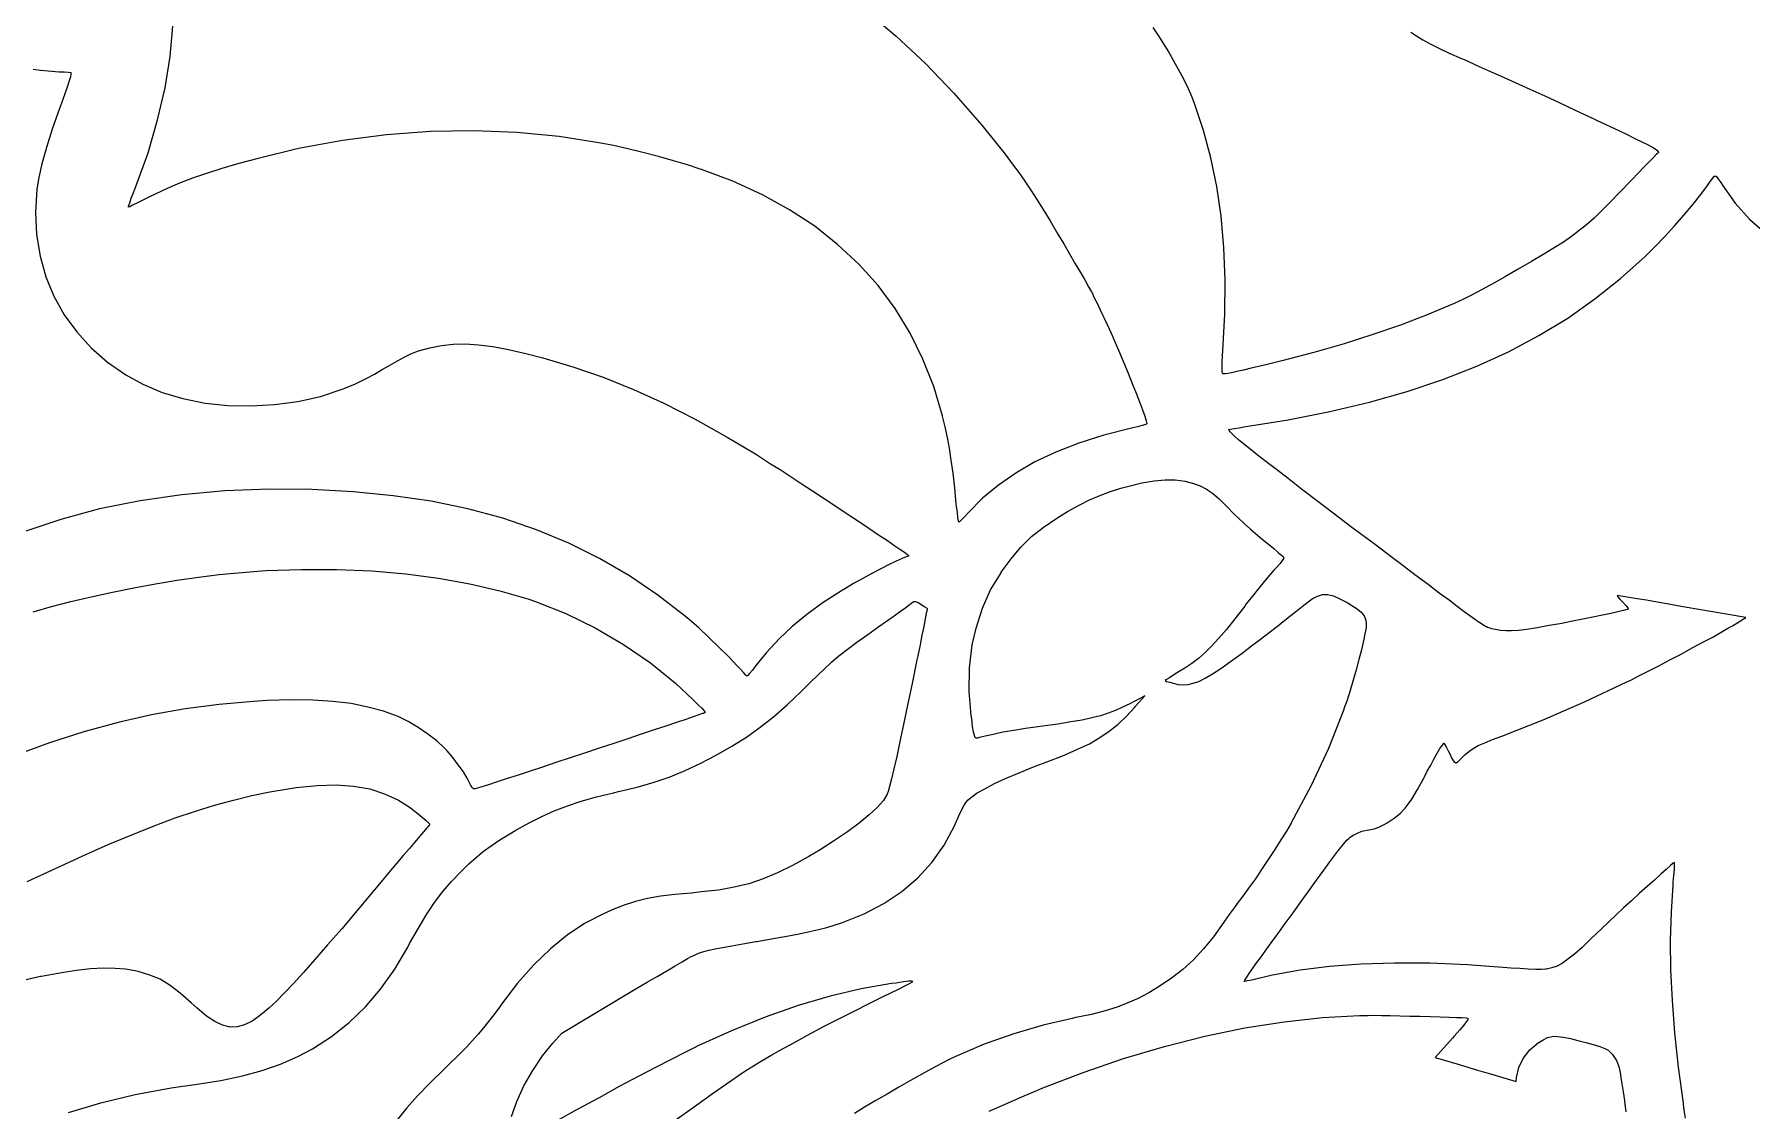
# Model space of a CAD drawing. Extents: x 9 to 342, y 7 to 196.
# Drawn here: x 314.46 to 320.92, y 177.79 to 181.83 of the extents above; entities that cross this region are included whole.
import ezdxf

# ---------------------------------------------------------------- set-up
doc = ezdxf.new("R2010")
doc.units = 0
doc.layers.add('BLACK', color=7, linetype='CONTINUOUS')

msp = doc.modelspace()

# ---------------------------------------------------------------- linework, layer by layer
at = {"layer": 'BLACK', "linetype": 'CONTINUOUS'}
for p, q in [((317.591, 181.922), (317.704, 181.827)), ((314.975, 181.75), (314.985, 181.864)), ((318.698, 181.817), (318.67, 181.859)), ((319.639, 181.842), (319.66, 181.828)), ((317.704, 181.827), (317.814, 181.724)), ((318.726, 181.771), (318.698, 181.817)), ((319.66, 181.828), (319.684, 181.813)), ((319.684, 181.813), (319.711, 181.798)), ((319.711, 181.798), (319.744, 181.781)), ((319.744, 181.781), (319.783, 181.763)), ((314.956, 181.632), (314.975, 181.75)), ((317.814, 181.724), (317.921, 181.612)), ((318.753, 181.724), (318.726, 181.771)), ((318.778, 181.679), (318.753, 181.724)), ((319.783, 181.763), (319.829, 181.742)), ((319.829, 181.742), (319.845, 181.736)), ((319.845, 181.736), (319.884, 181.718)), ((319.884, 181.718), (319.929, 181.698)), ((314.46, 181.702), (314.488, 181.699)), ((314.488, 181.699), (314.517, 181.696)), ((314.517, 181.696), (314.544, 181.694)), ((314.544, 181.694), (314.558, 181.693)), ((314.558, 181.693), (314.577, 181.692)), ((314.577, 181.692), (314.592, 181.691)), ((314.596, 181.659), (314.589, 181.638)), ((314.592, 181.691), (314.6, 181.69)), ((314.6, 181.674), (314.596, 181.659)), ((314.6, 181.69), (314.601, 181.69)), ((314.602, 181.683), (314.6, 181.674)), ((314.601, 181.69), (314.603, 181.688)), ((314.603, 181.688), (314.602, 181.683)), ((318.799, 181.637), (318.778, 181.679)), ((319.929, 181.698), (319.978, 181.676)), ((319.978, 181.676), (320.031, 181.652)), ((320.031, 181.652), (320.086, 181.627)), ((314.579, 181.61), (314.566, 181.575)), ((314.589, 181.638), (314.579, 181.61)), ((314.928, 181.512), (314.956, 181.632)), ((317.921, 181.612), (318.026, 181.492)), ((318.815, 181.6), (318.799, 181.637)), ((318.825, 181.573), (318.815, 181.6)), ((320.086, 181.627), (320.142, 181.602)), ((320.142, 181.602), (320.198, 181.576)), ((314.559, 181.555), (314.532, 181.477)), ((314.566, 181.575), (314.559, 181.555)), ((318.859, 181.472), (318.825, 181.573)), ((320.198, 181.576), (320.253, 181.55)), ((320.253, 181.55), (320.307, 181.525)), ((320.307, 181.525), (320.357, 181.501)), ((314.532, 181.477), (314.51, 181.408)), ((314.892, 181.388), (314.928, 181.512)), ((315.788, 181.456), (315.623, 181.434)), ((315.953, 181.468), (315.788, 181.456)), ((316.116, 181.471), (315.953, 181.468)), ((316.278, 181.464), (316.116, 181.471)), ((316.437, 181.449), (316.278, 181.464)), ((318.026, 181.492), (318.082, 181.422)), ((318.887, 181.369), (318.859, 181.472)), ((320.357, 181.501), (320.404, 181.479)), ((320.404, 181.479), (320.446, 181.459)), ((320.446, 181.459), (320.481, 181.442)), ((314.51, 181.408), (314.493, 181.347)), ((314.846, 181.261), (314.892, 181.388)), ((315.458, 181.404), (315.306, 181.367)), ((315.623, 181.434), (315.458, 181.404)), ((316.594, 181.424), (316.437, 181.449)), ((316.641, 181.415), (316.594, 181.424)), ((316.695, 181.403), (316.641, 181.415)), ((316.752, 181.389), (316.695, 181.403)), ((316.81, 181.374), (316.752, 181.389)), ((318.082, 181.422), (318.113, 181.383)), ((320.481, 181.442), (320.509, 181.428)), ((320.509, 181.428), (320.525, 181.421)), ((320.525, 181.421), (320.547, 181.409)), ((320.547, 181.409), (320.561, 181.4)), ((320.561, 181.4), (320.568, 181.394)), ((320.566, 181.386), (320.561, 181.382)), ((320.569, 181.389), (320.566, 181.386)), ((320.568, 181.394), (320.569, 181.389)), ((314.493, 181.347), (314.481, 181.295)), ((315.169, 181.329), (315.111, 181.311)), ((315.233, 181.348), (315.169, 181.329)), ((315.306, 181.367), (315.233, 181.348)), ((316.867, 181.358), (316.81, 181.374)), ((316.919, 181.343), (316.867, 181.358)), ((316.964, 181.328), (316.919, 181.343)), ((316.972, 181.326), (316.964, 181.328)), ((317.09, 181.281), (316.972, 181.326)), ((318.113, 181.383), (318.14, 181.347)), ((318.14, 181.347), (318.165, 181.314)), ((318.909, 181.262), (318.887, 181.369)), ((320.516, 181.336), (320.493, 181.312)), ((320.535, 181.356), (320.516, 181.336)), ((320.551, 181.371), (320.535, 181.356)), ((320.561, 181.382), (320.551, 181.371)), ((314.481, 181.295), (314.474, 181.251)), ((314.838, 181.241), (314.846, 181.261)), ((315.01, 181.274), (314.964, 181.254)), ((315.059, 181.293), (315.01, 181.274)), ((315.111, 181.311), (315.059, 181.293)), ((317.201, 181.23), (317.09, 181.281)), ((318.165, 181.314), (318.188, 181.281)), ((318.188, 181.281), (318.21, 181.248)), ((318.925, 181.15), (318.909, 181.262)), ((320.465, 181.283), (320.424, 181.24)), ((320.469, 181.287), (320.465, 181.283)), ((320.493, 181.312), (320.469, 181.287)), ((320.729, 181.232), (320.753, 181.265)), ((320.753, 181.265), (320.764, 181.28)), ((320.764, 181.28), (320.773, 181.293)), ((320.773, 181.293), (320.779, 181.3)), ((320.779, 181.3), (320.786, 181.3)), ((320.786, 181.3), (320.793, 181.292)), ((320.793, 181.292), (320.804, 181.277)), ((320.804, 181.277), (320.81, 181.266)), ((320.81, 181.266), (320.858, 181.199)), ((314.474, 181.251), (314.469, 181.165)), ((314.819, 181.188), (314.823, 181.2)), ((314.823, 181.2), (314.829, 181.218)), ((314.829, 181.218), (314.838, 181.241)), ((314.852, 181.2), (314.834, 181.191)), ((314.875, 181.211), (314.852, 181.2)), ((314.9, 181.224), (314.875, 181.211)), ((314.919, 181.233), (314.9, 181.224)), ((314.964, 181.254), (314.919, 181.233)), ((317.303, 181.174), (317.201, 181.23)), ((318.21, 181.248), (318.233, 181.213)), ((318.233, 181.213), (318.257, 181.175)), ((320.388, 181.203), (320.356, 181.171)), ((320.424, 181.24), (320.388, 181.203)), ((320.666, 181.155), (320.7, 181.195)), ((320.7, 181.195), (320.729, 181.232)), ((320.858, 181.199), (320.912, 181.139)), ((314.469, 181.165), (314.473, 181.081)), ((314.818, 181.184), (314.819, 181.188)), ((314.823, 181.185), (314.818, 181.184)), ((314.834, 181.191), (314.823, 181.185)), ((317.398, 181.112), (317.303, 181.174)), ((318.257, 181.175), (318.283, 181.132)), ((318.283, 181.132), (318.312, 181.082)), ((318.936, 181.033), (318.925, 181.15)), ((320.327, 181.143), (320.299, 181.118)), ((320.356, 181.171), (320.327, 181.143)), ((320.63, 181.114), (320.666, 181.155)), ((320.912, 181.139), (320.972, 181.086)), ((314.473, 181.081), (314.486, 181)), ((317.485, 181.043), (317.398, 181.112)), ((318.312, 181.082), (318.334, 181.046)), ((320.242, 181.074), (320.212, 181.053)), ((320.271, 181.096), (320.242, 181.074)), ((320.299, 181.118), (320.271, 181.096)), ((320.556, 181.035), (320.593, 181.074)), ((320.593, 181.074), (320.63, 181.114)), ((314.486, 181), (314.508, 180.922)), ((317.565, 180.969), (317.485, 181.043)), ((318.334, 181.046), (318.356, 181.008)), ((318.356, 181.008), (318.377, 180.971)), ((318.94, 180.911), (318.936, 181.033)), ((320.138, 181.007), (320.092, 180.98)), ((320.177, 181.031), (320.138, 181.007)), ((320.212, 181.053), (320.177, 181.031)), ((320.427, 180.916), (320.519, 180.999)), ((320.519, 180.999), (320.52, 181)), ((320.52, 181), (320.556, 181.035)), ((317.636, 180.889), (317.565, 180.969)), ((318.377, 180.971), (318.397, 180.938)), ((318.397, 180.938), (318.414, 180.908)), ((320.042, 180.951), (319.994, 180.923)), ((320.092, 180.98), (320.042, 180.951)), ((314.508, 180.922), (314.538, 180.849)), ((317.7, 180.803), (317.636, 180.889)), ((318.414, 180.908), (318.427, 180.884)), ((318.427, 180.884), (318.438, 180.866)), ((318.939, 180.782), (318.94, 180.911)), ((319.918, 180.881), (319.888, 180.864)), ((319.953, 180.9), (319.918, 180.881)), ((319.994, 180.923), (319.953, 180.9)), ((320.33, 180.839), (320.427, 180.916)), ((314.538, 180.849), (314.577, 180.779)), ((318.438, 180.866), (318.444, 180.854)), ((318.444, 180.854), (318.445, 180.852)), ((318.445, 180.852), (318.45, 180.841)), ((318.45, 180.841), (318.459, 180.823)), ((318.459, 180.823), (318.469, 180.801)), ((319.801, 180.822), (319.7, 180.78)), ((319.817, 180.829), (319.801, 180.822)), ((319.839, 180.839), (319.817, 180.829)), ((319.862, 180.851), (319.839, 180.839)), ((319.888, 180.864), (319.862, 180.851)), ((320.228, 180.767), (320.33, 180.839)), ((314.577, 180.779), (314.624, 180.715)), ((317.756, 180.711), (317.7, 180.803)), ((318.469, 180.801), (318.481, 180.777)), ((318.481, 180.777), (318.484, 180.77)), ((318.484, 180.77), (318.497, 180.743)), ((318.497, 180.743), (318.512, 180.711)), ((318.932, 180.645), (318.939, 180.782)), ((319.599, 180.741), (319.495, 180.705)), ((319.7, 180.78), (319.599, 180.741)), ((320.12, 180.702), (320.228, 180.767)), ((314.624, 180.715), (314.678, 180.655)), ((317.804, 180.613), (317.756, 180.711)), ((318.512, 180.711), (318.527, 180.676)), ((318.527, 180.676), (318.543, 180.638)), ((319.495, 180.705), (319.388, 180.671)), ((320.006, 180.641), (320.12, 180.702)), ((314.678, 180.655), (314.74, 180.602)), ((315.829, 180.606), (315.857, 180.621)), ((315.857, 180.621), (315.88, 180.633)), ((315.88, 180.633), (315.899, 180.64)), ((315.899, 180.64), (315.908, 180.644)), ((315.908, 180.644), (315.951, 180.656)), ((315.951, 180.656), (315.995, 180.664)), ((315.995, 180.664), (316.039, 180.669)), ((316.039, 180.669), (316.085, 180.67)), ((316.085, 180.67), (316.134, 180.667)), ((316.134, 180.667), (316.188, 180.66)), ((316.188, 180.66), (316.247, 180.649)), ((316.247, 180.649), (316.312, 180.634)), ((316.312, 180.634), (316.376, 180.618)), ((316.376, 180.618), (316.489, 180.584)), ((317.845, 180.51), (317.804, 180.613)), ((318.543, 180.638), (318.56, 180.599)), ((318.929, 180.602), (318.931, 180.627)), ((318.931, 180.627), (318.932, 180.645)), ((319.274, 180.638), (319.153, 180.606)), ((319.388, 180.671), (319.274, 180.638)), ((319.886, 180.586), (320.006, 180.641)), ((314.74, 180.602), (314.808, 180.554)), ((314.808, 180.554), (314.872, 180.519)), ((315.714, 180.542), (315.743, 180.557)), ((315.743, 180.557), (315.772, 180.574)), ((315.772, 180.574), (315.794, 180.586)), ((315.794, 180.586), (315.829, 180.606)), ((316.489, 180.584), (316.602, 180.545)), ((318.56, 180.599), (318.576, 180.56)), ((318.576, 180.56), (318.591, 180.521)), ((318.929, 180.581), (318.929, 180.602)), ((318.929, 180.567), (318.929, 180.581)), ((318.93, 180.56), (318.929, 180.567)), ((318.933, 180.558), (318.93, 180.56)), ((318.93, 180.56), (318.93, 180.56)), ((318.94, 180.558), (318.933, 180.558)), ((318.95, 180.559), (318.94, 180.558)), ((318.964, 180.562), (318.95, 180.559)), ((318.984, 180.566), (318.964, 180.562)), ((319.01, 180.572), (318.984, 180.566)), ((319.043, 180.58), (319.01, 180.572)), ((319.084, 180.589), (319.043, 180.58)), ((319.134, 180.602), (319.084, 180.589)), ((319.153, 180.606), (319.134, 180.602)), ((319.759, 180.536), (319.886, 180.586)), ((314.872, 180.519), (314.945, 180.488)), ((314.945, 180.488), (315.023, 180.465)), ((315.54, 180.473), (315.622, 180.5)), ((315.622, 180.5), (315.669, 180.519)), ((315.669, 180.519), (315.689, 180.529)), ((315.689, 180.529), (315.714, 180.542)), ((316.602, 180.545), (316.716, 180.499)), ((316.716, 180.499), (316.831, 180.447)), ((317.878, 180.4), (317.845, 180.51)), ((318.591, 180.521), (318.606, 180.485)), ((318.606, 180.485), (318.619, 180.452)), ((319.483, 180.451), (319.625, 180.491)), ((319.625, 180.491), (319.759, 180.536)), ((315.023, 180.465), (315.106, 180.448)), ((315.106, 180.448), (315.192, 180.439)), ((315.192, 180.439), (315.279, 180.437)), ((315.279, 180.437), (315.367, 180.442)), ((315.367, 180.442), (315.455, 180.454)), ((315.455, 180.454), (315.54, 180.473)), ((316.831, 180.447), (316.948, 180.387)), ((318.619, 180.452), (318.63, 180.423)), ((318.63, 180.423), (318.638, 180.399)), ((319.334, 180.416), (319.483, 180.451)), ((316.948, 180.387), (317.069, 180.32)), ((317.878, 180.399), (317.878, 180.4)), ((317.888, 180.359), (317.878, 180.399)), ((317.897, 180.319), (317.888, 180.359)), ((318.588, 180.353), (318.485, 180.327)), ((318.589, 180.353), (318.588, 180.353)), ((318.611, 180.359), (318.589, 180.353)), ((318.629, 180.364), (318.611, 180.359)), ((318.642, 180.367), (318.629, 180.364)), ((318.638, 180.399), (318.644, 180.381)), ((318.646, 180.37), (318.642, 180.367)), ((318.644, 180.381), (318.646, 180.371)), ((318.646, 180.371), (318.646, 180.37)), ((318.974, 180.352), (318.993, 180.355)), ((318.993, 180.355), (319.011, 180.358)), ((319.011, 180.358), (319.177, 180.385)), ((319.177, 180.385), (319.334, 180.416)), ((317.069, 180.32), (317.154, 180.27)), ((317.904, 180.278), (317.897, 180.319)), ((318.39, 180.297), (318.304, 180.264)), ((318.485, 180.327), (318.39, 180.297)), ((318.954, 180.348), (318.955, 180.349)), ((318.955, 180.345), (318.954, 180.348)), ((318.955, 180.349), (318.961, 180.35)), ((318.959, 180.34), (318.955, 180.345)), ((318.966, 180.333), (318.959, 180.34)), ((318.961, 180.35), (318.974, 180.352)), ((318.976, 180.323), (318.966, 180.333)), ((318.991, 180.31), (318.976, 180.323)), ((319.01, 180.295), (318.991, 180.31)), ((319.033, 180.276), (319.01, 180.295)), ((317.154, 180.27), (317.175, 180.257)), ((317.175, 180.257), (317.201, 180.24)), ((317.201, 180.24), (317.232, 180.22)), ((317.911, 180.234), (317.904, 180.278)), ((317.918, 180.185), (317.911, 180.234)), ((318.225, 180.227), (318.154, 180.185)), ((318.304, 180.264), (318.225, 180.227)), ((319.061, 180.254), (319.033, 180.276)), ((319.094, 180.228), (319.061, 180.254)), ((319.133, 180.198), (319.094, 180.228)), ((317.232, 180.22), (317.268, 180.198)), ((317.268, 180.198), (317.306, 180.173)), ((317.306, 180.173), (317.347, 180.146)), ((317.924, 180.13), (317.918, 180.185)), ((318.154, 180.185), (318.088, 180.14)), ((318.674, 180.156), (318.715, 180.16)), ((318.715, 180.16), (318.753, 180.159)), ((319.177, 180.164), (319.133, 180.198)), ((319.227, 180.125), (319.177, 180.164)), ((315.019, 180.103), (314.862, 180.081)), ((315.181, 180.118), (315.019, 180.103)), ((315.348, 180.124), (315.181, 180.118)), ((315.507, 180.123), (315.348, 180.124)), ((315.663, 180.115), (315.507, 180.123)), ((315.813, 180.1), (315.663, 180.115)), ((315.956, 180.079), (315.813, 180.1)), ((317.347, 180.146), (317.39, 180.118)), ((317.39, 180.118), (317.433, 180.089)), ((317.93, 180.068), (317.924, 180.13)), ((318.088, 180.14), (318.028, 180.09)), ((318.43, 180.084), (318.467, 180.1)), ((318.467, 180.1), (318.506, 180.114)), ((318.506, 180.114), (318.549, 180.128)), ((318.549, 180.128), (318.574, 180.134)), ((318.574, 180.134), (318.627, 180.148)), ((318.627, 180.148), (318.674, 180.156)), ((318.753, 180.159), (318.79, 180.154)), ((318.79, 180.154), (318.794, 180.153)), ((318.794, 180.153), (318.822, 180.146)), ((318.822, 180.146), (318.846, 180.137)), ((318.846, 180.137), (318.87, 180.124)), ((318.87, 180.124), (318.893, 180.109)), ((318.893, 180.109), (318.918, 180.088)), ((319.284, 180.082), (319.227, 180.125)), ((314.71, 180.05), (314.564, 180.011)), ((314.862, 180.081), (314.71, 180.05)), ((316.094, 180.05), (315.956, 180.079)), ((316.225, 180.015), (316.094, 180.05)), ((317.433, 180.089), (317.477, 180.06)), ((317.477, 180.06), (317.52, 180.032)), ((317.52, 180.032), (317.562, 180.004)), ((317.931, 180.061), (317.93, 180.068)), ((317.934, 180.037), (317.931, 180.061)), ((317.936, 180.018), (317.934, 180.037)), ((317.975, 180.036), (317.961, 180.021)), ((318.028, 180.09), (317.975, 180.036)), ((318.308, 180.016), (318.348, 180.04)), ((318.348, 180.04), (318.392, 180.064)), ((318.392, 180.064), (318.43, 180.084)), ((318.918, 180.088), (318.946, 180.061)), ((318.946, 180.061), (318.975, 180.031)), ((318.975, 180.031), (318.991, 180.016)), ((319.347, 180.034), (319.284, 180.082)), ((319.417, 179.981), (319.347, 180.034)), ((314.564, 180.011), (314.421, 179.963)), ((316.352, 179.972), (316.225, 180.015)), ((316.473, 179.922), (316.352, 179.972)), ((317.562, 180.004), (317.601, 179.978)), ((317.601, 179.978), (317.638, 179.953)), ((317.938, 180.006), (317.936, 180.018)), ((317.94, 180.001), (317.938, 180.006)), ((317.942, 180.002), (317.94, 180.001)), ((317.949, 180.009), (317.942, 180.002)), ((317.961, 180.021), (317.949, 180.009)), ((318.213, 179.946), (318.257, 179.981)), ((318.257, 179.981), (318.308, 180.016)), ((318.991, 180.016), (319.012, 179.996)), ((319.012, 179.996), (319.036, 179.974)), ((319.036, 179.974), (319.062, 179.952)), ((319.495, 179.923), (319.417, 179.981)), ((316.589, 179.864), (316.473, 179.922)), ((317.638, 179.953), (317.671, 179.931)), ((317.671, 179.931), (317.699, 179.912)), ((317.699, 179.912), (317.722, 179.896)), ((318.136, 179.863), (318.173, 179.907)), ((318.173, 179.907), (318.213, 179.946)), ((319.062, 179.952), (319.08, 179.937)), ((319.08, 179.937), (319.103, 179.918)), ((319.103, 179.918), (319.123, 179.901)), ((319.123, 179.901), (319.14, 179.887)), ((319.58, 179.859), (319.495, 179.923)), ((316.701, 179.799), (316.589, 179.864)), ((317.677, 179.841), (317.646, 179.825)), ((317.704, 179.854), (317.677, 179.841)), ((317.726, 179.864), (317.704, 179.854)), ((317.722, 179.896), (317.739, 179.885)), ((317.741, 179.87), (317.726, 179.864)), ((317.739, 179.885), (317.749, 179.877)), ((317.748, 179.872), (317.741, 179.87)), ((317.751, 179.875), (317.748, 179.872)), ((317.749, 179.877), (317.751, 179.875)), ((318.099, 179.813), (318.136, 179.863)), ((319.147, 179.845), (319.132, 179.829)), ((319.14, 179.887), (319.152, 179.876)), ((319.155, 179.856), (319.147, 179.845)), ((319.152, 179.876), (319.158, 179.871)), ((319.16, 179.863), (319.155, 179.856)), ((319.158, 179.871), (319.16, 179.868)), ((319.16, 179.868), (319.16, 179.863)), ((319.598, 179.845), (319.58, 179.859)), ((319.654, 179.803), (319.598, 179.845)), ((314.92, 179.769), (315.001, 179.783)), ((315.001, 179.783), (315.081, 179.794)), ((315.081, 179.794), (315.159, 179.804)), ((315.159, 179.804), (315.201, 179.808)), ((315.201, 179.808), (315.335, 179.819)), ((315.335, 179.819), (315.469, 179.823)), ((315.469, 179.823), (315.602, 179.823)), ((315.602, 179.823), (315.733, 179.817)), ((315.733, 179.817), (315.861, 179.806)), ((315.861, 179.806), (315.984, 179.79)), ((315.984, 179.79), (316.102, 179.769)), ((316.808, 179.726), (316.701, 179.799)), ((317.578, 179.789), (317.544, 179.77)), ((317.612, 179.807), (317.578, 179.789)), ((317.646, 179.825), (317.612, 179.807)), ((318.059, 179.746), (318.098, 179.81)), ((318.098, 179.81), (318.099, 179.813)), ((319.089, 179.779), (319.067, 179.752)), ((319.109, 179.803), (319.089, 179.779)), ((319.124, 179.82), (319.109, 179.803)), ((319.132, 179.829), (319.124, 179.82)), ((319.703, 179.766), (319.654, 179.803)), ((314.602, 179.702), (314.678, 179.72)), ((314.678, 179.72), (314.758, 179.738)), ((314.758, 179.738), (314.839, 179.754)), ((314.839, 179.754), (314.92, 179.769)), ((316.102, 179.769), (316.214, 179.743)), ((316.214, 179.743), (316.319, 179.712)), ((316.319, 179.712), (316.348, 179.702)), ((316.912, 179.646), (316.808, 179.726)), ((317.498, 179.743), (317.429, 179.698)), ((317.513, 179.751), (317.498, 179.743)), ((317.544, 179.77), (317.513, 179.751)), ((318.028, 179.677), (318.059, 179.746)), ((319.043, 179.723), (319.02, 179.693)), ((319.067, 179.752), (319.043, 179.723)), ((319.242, 179.693), (319.267, 179.712)), ((319.267, 179.712), (319.288, 179.723)), ((319.288, 179.723), (319.307, 179.729)), ((319.307, 179.729), (319.327, 179.729)), ((319.327, 179.729), (319.348, 179.724)), ((319.348, 179.724), (319.372, 179.713)), ((319.372, 179.713), (319.401, 179.697)), ((319.745, 179.734), (319.703, 179.766)), ((319.782, 179.707), (319.745, 179.734)), ((320.421, 179.724), (320.414, 179.725)), ((320.414, 179.725), (320.414, 179.725)), ((320.414, 179.725), (320.417, 179.72)), ((320.417, 179.72), (320.424, 179.711)), ((320.436, 179.721), (320.421, 179.724)), ((320.424, 179.711), (320.435, 179.7)), ((320.459, 179.718), (320.436, 179.721)), ((320.489, 179.713), (320.459, 179.718)), ((320.524, 179.707), (320.489, 179.713)), ((314.46, 179.664), (314.529, 179.683)), ((314.529, 179.683), (314.602, 179.702)), ((316.348, 179.702), (316.462, 179.657)), ((316.462, 179.657), (316.572, 179.603)), ((316.926, 179.635), (316.912, 179.646)), ((317.368, 179.654), (317.313, 179.609)), ((317.429, 179.698), (317.368, 179.654)), ((317.668, 179.629), (317.696, 179.649)), ((317.696, 179.649), (317.72, 179.666)), ((317.72, 179.666), (317.74, 179.68)), ((317.74, 179.68), (317.754, 179.691)), ((317.754, 179.691), (317.761, 179.696)), ((317.761, 179.696), (317.762, 179.696)), ((317.762, 179.696), (317.769, 179.702)), ((317.769, 179.702), (317.776, 179.702)), ((317.776, 179.702), (317.786, 179.698)), ((317.786, 179.698), (317.797, 179.692)), ((317.797, 179.692), (317.809, 179.684)), ((317.809, 179.684), (317.818, 179.678)), ((317.817, 179.658), (317.813, 179.637)), ((317.82, 179.671), (317.817, 179.658)), ((317.818, 179.678), (317.821, 179.676)), ((317.821, 179.676), (317.82, 179.671)), ((318.004, 179.602), (318.028, 179.677)), ((319.014, 179.685), (318.977, 179.637)), ((319.02, 179.693), (319.014, 179.685)), ((319.165, 179.632), (319.189, 179.651)), ((319.189, 179.651), (319.206, 179.665)), ((319.206, 179.665), (319.211, 179.669)), ((319.211, 179.669), (319.242, 179.693)), ((319.401, 179.697), (319.407, 179.694)), ((319.407, 179.694), (319.433, 179.677)), ((319.433, 179.677), (319.451, 179.663)), ((319.451, 179.663), (319.463, 179.648)), ((319.463, 179.648), (319.469, 179.632)), ((319.813, 179.683), (319.782, 179.707)), ((319.839, 179.664), (319.813, 179.683)), ((319.86, 179.648), (319.839, 179.664)), ((319.878, 179.636), (319.86, 179.648)), ((320.323, 179.643), (320.285, 179.636)), ((320.359, 179.651), (320.323, 179.643)), ((320.39, 179.657), (320.359, 179.651)), ((320.417, 179.663), (320.39, 179.657)), ((320.438, 179.668), (320.417, 179.663)), ((320.435, 179.7), (320.446, 179.687)), ((320.451, 179.672), (320.438, 179.668)), ((320.446, 179.687), (320.454, 179.678)), ((320.456, 179.673), (320.451, 179.672)), ((320.454, 179.678), (320.456, 179.673)), ((320.564, 179.7), (320.524, 179.707)), ((320.608, 179.692), (320.564, 179.7)), ((320.655, 179.684), (320.608, 179.692)), ((320.897, 179.642), (320.655, 179.684)), ((316.572, 179.603), (316.679, 179.541)), ((316.962, 179.603), (316.926, 179.635)), ((317, 179.567), (316.962, 179.603)), ((317.313, 179.609), (317.264, 179.562)), ((317.556, 179.549), (317.597, 179.579)), ((317.597, 179.579), (317.639, 179.608)), ((317.639, 179.608), (317.668, 179.629)), ((317.808, 179.609), (317.801, 179.576)), ((317.813, 179.637), (317.808, 179.609)), ((317.99, 179.539), (318.004, 179.602)), ((318.945, 179.597), (318.916, 179.563)), ((318.977, 179.637), (318.945, 179.597)), ((319.073, 179.561), (319.106, 179.586)), ((319.106, 179.586), (319.137, 179.61)), ((319.137, 179.61), (319.165, 179.632)), ((319.466, 179.581), (319.461, 179.554)), ((319.47, 179.603), (319.466, 179.581)), ((319.469, 179.632), (319.471, 179.616)), ((319.471, 179.616), (319.47, 179.603)), ((319.892, 179.626), (319.878, 179.636)), ((319.904, 179.618), (319.892, 179.626)), ((319.913, 179.612), (319.904, 179.618)), ((319.92, 179.608), (319.913, 179.612)), ((319.926, 179.605), (319.92, 179.608)), ((319.932, 179.603), (319.926, 179.605)), ((319.937, 179.602), (319.932, 179.603)), ((319.943, 179.6), (319.937, 179.602)), ((319.949, 179.599), (319.943, 179.6)), ((319.957, 179.597), (319.949, 179.599)), ((319.975, 179.593), (319.957, 179.597)), ((319.995, 179.592), (319.975, 179.593)), ((320.017, 179.592), (319.995, 179.592)), ((320.043, 179.594), (320.017, 179.592)), ((320.074, 179.597), (320.043, 179.594)), ((320.113, 179.603), (320.074, 179.597)), ((320.159, 179.612), (320.113, 179.603)), ((320.167, 179.613), (320.159, 179.612)), ((320.206, 179.62), (320.167, 179.613)), ((320.246, 179.628), (320.206, 179.62)), ((320.285, 179.636), (320.246, 179.628)), ((320.773, 179.569), (320.805, 179.587)), ((320.805, 179.587), (320.83, 179.602)), ((320.83, 179.602), (320.847, 179.611)), ((320.847, 179.611), (320.897, 179.642)), ((316.679, 179.541), (316.78, 179.472)), ((317.039, 179.53), (317, 179.567)), ((317.075, 179.494), (317.039, 179.53)), ((317.264, 179.562), (317.217, 179.511)), ((317.489, 179.498), (317.52, 179.522)), ((317.52, 179.522), (317.556, 179.549)), ((317.794, 179.539), (317.785, 179.498)), ((317.801, 179.576), (317.794, 179.539)), ((317.98, 179.453), (317.99, 179.539)), ((318.889, 179.534), (318.864, 179.509)), ((318.916, 179.563), (318.889, 179.534)), ((319.004, 179.508), (319.04, 179.536)), ((319.04, 179.536), (319.073, 179.561)), ((319.453, 179.521), (319.443, 179.484)), ((319.461, 179.554), (319.453, 179.521)), ((320.654, 179.505), (320.696, 179.528)), ((320.696, 179.528), (320.736, 179.549)), ((320.736, 179.549), (320.773, 179.569)), ((316.78, 179.472), (316.874, 179.395)), ((317.106, 179.461), (317.075, 179.494)), ((317.117, 179.449), (317.106, 179.461)), ((317.13, 179.435), (317.117, 179.449)), ((317.177, 179.462), (317.164, 179.445)), ((317.217, 179.511), (317.177, 179.462)), ((317.409, 179.425), (317.435, 179.45)), ((317.435, 179.45), (317.461, 179.474)), ((317.461, 179.474), (317.489, 179.498)), ((317.782, 179.483), (317.764, 179.394)), ((317.785, 179.498), (317.782, 179.483)), ((317.978, 179.364), (317.98, 179.453)), ((318.789, 179.452), (318.768, 179.439)), ((318.815, 179.469), (318.789, 179.452)), ((318.84, 179.488), (318.815, 179.469)), ((318.864, 179.509), (318.84, 179.488)), ((318.893, 179.43), (318.924, 179.451)), ((318.924, 179.451), (318.961, 179.477)), ((318.961, 179.477), (319.004, 179.508)), ((319.443, 179.484), (319.433, 179.446)), ((320.531, 179.441), (320.571, 179.461)), ((320.571, 179.461), (320.612, 179.483)), ((320.612, 179.483), (320.654, 179.505)), ((316.874, 179.395), (316.941, 179.333)), ((317.139, 179.425), (317.13, 179.435)), ((317.143, 179.422), (317.139, 179.425)), ((317.146, 179.424), (317.143, 179.422)), ((317.153, 179.432), (317.146, 179.424)), ((317.164, 179.445), (317.153, 179.432)), ((317.347, 179.364), (317.381, 179.398)), ((317.381, 179.398), (317.409, 179.425)), ((317.764, 179.394), (317.747, 179.313)), ((318.72, 179.409), (318.715, 179.405)), ((318.715, 179.405), (318.715, 179.405)), ((318.715, 179.405), (318.72, 179.402)), ((318.731, 179.416), (318.72, 179.409)), ((318.72, 179.402), (318.732, 179.399)), ((318.748, 179.427), (318.731, 179.416)), ((318.732, 179.399), (318.745, 179.395)), ((318.745, 179.395), (318.764, 179.391)), ((318.768, 179.439), (318.748, 179.427)), ((318.764, 179.391), (318.782, 179.389)), ((318.782, 179.389), (318.801, 179.39)), ((318.801, 179.39), (318.82, 179.395)), ((318.82, 179.395), (318.842, 179.402)), ((318.842, 179.402), (318.865, 179.414)), ((318.865, 179.414), (318.893, 179.43)), ((319.422, 179.407), (319.41, 179.368)), ((319.433, 179.446), (319.422, 179.407)), ((320.291, 179.325), (320.45, 179.4)), ((320.45, 179.4), (320.465, 179.407)), ((320.465, 179.407), (320.496, 179.423)), ((320.496, 179.423), (320.531, 179.441)), ((315.288, 179.327), (315.159, 179.316)), ((315.339, 179.33), (315.288, 179.327)), ((315.429, 179.333), (315.339, 179.33)), ((315.511, 179.332), (315.429, 179.333)), ((315.586, 179.327), (315.511, 179.332)), ((315.655, 179.319), (315.586, 179.327)), ((316.941, 179.333), (316.96, 179.314)), ((317.294, 179.314), (317.347, 179.364)), ((317.986, 179.274), (317.978, 179.364)), ((318.638, 179.348), (318.582, 179.318)), ((318.604, 179.309), (318.638, 179.348)), ((319.399, 179.332), (319.387, 179.299)), ((319.41, 179.368), (319.399, 179.332)), ((320.136, 179.258), (320.291, 179.325)), ((314.905, 179.276), (314.779, 179.248)), ((315.032, 179.299), (314.905, 179.276)), ((315.159, 179.316), (315.032, 179.299)), ((315.718, 179.306), (315.655, 179.319)), ((315.777, 179.29), (315.718, 179.306)), ((315.832, 179.27), (315.777, 179.29)), ((315.834, 179.269), (315.832, 179.27)), ((315.869, 179.251), (315.834, 179.269)), ((316.913, 179.259), (316.878, 179.248)), ((316.941, 179.269), (316.913, 179.259)), ((316.962, 179.276), (316.941, 179.269)), ((316.96, 179.314), (316.973, 179.301)), ((316.976, 179.281), (316.962, 179.276)), ((316.973, 179.301), (316.981, 179.293)), ((316.981, 179.282), (316.976, 179.281)), ((316.981, 179.293), (316.985, 179.288)), ((316.984, 179.284), (316.981, 179.283)), ((316.981, 179.283), (316.981, 179.282)), ((316.986, 179.285), (316.984, 179.284)), ((316.985, 179.288), (316.986, 179.285)), ((317.193, 179.23), (317.243, 179.269)), ((317.243, 179.269), (317.294, 179.314)), ((317.747, 179.313), (317.732, 179.24)), ((317.988, 179.261), (317.986, 179.274)), ((317.991, 179.233), (317.988, 179.261)), ((318.403, 179.257), (318.361, 179.25)), ((318.439, 179.265), (318.403, 179.257)), ((318.472, 179.273), (318.439, 179.265)), ((318.501, 179.283), (318.472, 179.273)), ((318.528, 179.293), (318.501, 179.283)), ((318.555, 179.305), (318.528, 179.293)), ((318.538, 179.242), (318.57, 179.271)), ((318.582, 179.318), (318.555, 179.305)), ((318.57, 179.271), (318.601, 179.306)), ((318.601, 179.306), (318.604, 179.309)), ((319.386, 179.296), (319.329, 179.15)), ((319.387, 179.299), (319.386, 179.296)), ((319.981, 179.197), (320.136, 179.258)), ((314.651, 179.213), (314.521, 179.171)), ((314.779, 179.248), (314.651, 179.213)), ((315.907, 179.229), (315.869, 179.251)), ((315.944, 179.204), (315.907, 179.229)), ((315.977, 179.179), (315.944, 179.204)), ((316.746, 179.204), (316.695, 179.187)), ((316.794, 179.22), (316.746, 179.204)), ((316.838, 179.234), (316.794, 179.22)), ((316.878, 179.248), (316.838, 179.234)), ((317.086, 179.159), (317.141, 179.193)), ((317.141, 179.193), (317.193, 179.23)), ((317.732, 179.24), (317.718, 179.176)), ((317.995, 179.213), (317.991, 179.233)), ((317.998, 179.199), (317.995, 179.213)), ((318.001, 179.192), (317.998, 179.199)), ((318.005, 179.189), (318.001, 179.192)), ((318.017, 179.191), (318.01, 179.189)), ((318.038, 179.196), (318.017, 179.191)), ((318.068, 179.203), (318.038, 179.196)), ((318.105, 179.211), (318.068, 179.203)), ((318.146, 179.218), (318.105, 179.211)), ((318.19, 179.225), (318.146, 179.218)), ((318.236, 179.232), (318.19, 179.225)), ((318.255, 179.234), (318.236, 179.232)), ((318.312, 179.242), (318.255, 179.234)), ((318.361, 179.25), (318.312, 179.242)), ((318.43, 179.168), (318.469, 179.191)), ((318.469, 179.191), (318.505, 179.215)), ((318.505, 179.215), (318.538, 179.242)), ((319.946, 179.184), (319.981, 179.197)), ((314.521, 179.171), (314.389, 179.123)), ((316.004, 179.154), (315.977, 179.179)), ((316.016, 179.141), (316.004, 179.154)), ((316.037, 179.116), (316.016, 179.141)), ((316.533, 179.133), (316.479, 179.115)), ((316.588, 179.151), (316.533, 179.133)), ((316.643, 179.169), (316.588, 179.151)), ((316.695, 179.187), (316.643, 179.169)), ((317.027, 179.125), (317.086, 179.159)), ((317.718, 179.176), (317.706, 179.12)), ((318.01, 179.189), (318.005, 179.189)), ((318.333, 179.124), (318.385, 179.147)), ((318.385, 179.147), (318.43, 179.168)), ((319.329, 179.15), (319.263, 179.008)), ((319.725, 179.11), (319.738, 179.132)), ((319.738, 179.132), (319.748, 179.15)), ((319.748, 179.15), (319.757, 179.163)), ((319.757, 179.163), (319.762, 179.17)), ((319.762, 179.17), (319.762, 179.17)), ((319.762, 179.17), (319.765, 179.166)), ((319.765, 179.166), (319.771, 179.156)), ((319.771, 179.156), (319.779, 179.141)), ((319.779, 179.141), (319.784, 179.132)), ((319.784, 179.132), (319.793, 179.112)), ((319.841, 179.126), (319.857, 179.139)), ((319.857, 179.139), (319.873, 179.15)), ((319.873, 179.15), (319.892, 179.161)), ((319.892, 179.161), (319.916, 179.172)), ((319.916, 179.172), (319.946, 179.184)), ((316.058, 179.089), (316.037, 179.116)), ((316.077, 179.063), (316.058, 179.089)), ((316.092, 179.039), (316.077, 179.063)), ((316.325, 179.064), (316.279, 179.049)), ((316.374, 179.08), (316.325, 179.064)), ((316.425, 179.097), (316.374, 179.08)), ((316.479, 179.115), (316.425, 179.097)), ((316.854, 179.044), (316.911, 179.067)), ((316.911, 179.067), (316.97, 179.095)), ((316.97, 179.095), (317.027, 179.125)), ((317.695, 179.074), (317.686, 179.036)), ((317.706, 179.12), (317.695, 179.074)), ((318.166, 179.059), (318.22, 179.081)), ((318.22, 179.081), (318.274, 179.101)), ((318.274, 179.101), (318.333, 179.124)), ((319.69, 179.044), (319.7, 179.065)), ((319.7, 179.065), (319.713, 179.088)), ((319.713, 179.088), (319.725, 179.11)), ((319.793, 179.112), (319.8, 179.101)), ((319.8, 179.101), (319.806, 179.097)), ((319.806, 179.097), (319.812, 179.098)), ((319.812, 179.098), (319.821, 179.106)), ((319.821, 179.106), (319.826, 179.111)), ((319.826, 179.111), (319.841, 179.126)), ((315.35, 178.987), (315.419, 178.998)), ((315.419, 178.998), (315.449, 179.003)), ((315.449, 179.003), (315.528, 179.011)), ((315.528, 179.011), (315.599, 179.013)), ((315.599, 179.013), (315.664, 179.009)), ((315.664, 179.009), (315.725, 178.998)), ((315.725, 178.998), (315.781, 178.98)), ((316.102, 179.019), (316.092, 179.039)), ((316.104, 179.014), (316.102, 179.019)), ((316.11, 179.003), (316.104, 179.014)), ((316.115, 178.998), (316.11, 179.003)), ((316.121, 178.998), (316.115, 178.998)), ((316.122, 178.998), (316.121, 178.998)), ((316.13, 179.001), (316.122, 178.998)), ((316.147, 179.006), (316.13, 179.001)), ((316.171, 179.014), (316.147, 179.006)), ((316.201, 179.024), (316.171, 179.014)), ((316.238, 179.036), (316.201, 179.024)), ((316.279, 179.049), (316.238, 179.036)), ((316.66, 178.988), (316.731, 179.005)), ((316.731, 179.005), (316.794, 179.023)), ((316.794, 179.023), (316.854, 179.044)), ((317.679, 179.007), (317.674, 178.988)), ((317.686, 179.036), (317.679, 179.007)), ((318.008, 178.983), (318.037, 178.999)), ((318.037, 178.999), (318.074, 179.018)), ((318.074, 179.018), (318.117, 179.038)), ((318.117, 179.038), (318.166, 179.059)), ((319.263, 179.008), (319.189, 178.871)), ((319.664, 178.996), (319.687, 179.039)), ((319.687, 179.039), (319.69, 179.044)), ((315.07, 178.915), (315.142, 178.937)), ((315.142, 178.937), (315.213, 178.956)), ((315.213, 178.956), (315.282, 178.973)), ((315.282, 178.973), (315.35, 178.987)), ((315.781, 178.98), (315.833, 178.956)), ((315.833, 178.956), (315.867, 178.935)), ((315.867, 178.935), (315.877, 178.928)), ((316.419, 178.916), (316.468, 178.935)), ((316.468, 178.935), (316.52, 178.952)), ((316.52, 178.952), (316.578, 178.968)), ((316.578, 178.968), (316.642, 178.984)), ((316.642, 178.984), (316.66, 178.988)), ((317.656, 178.955), (317.633, 178.929)), ((317.67, 178.978), (317.656, 178.955)), ((317.674, 178.988), (317.67, 178.978)), ((317.95, 178.919), (317.958, 178.935)), ((317.958, 178.935), (317.966, 178.947)), ((317.966, 178.947), (317.975, 178.957)), ((317.975, 178.957), (317.988, 178.968)), ((317.988, 178.968), (318.008, 178.983)), ((319.621, 178.931), (319.642, 178.96)), ((319.642, 178.96), (319.664, 178.996)), ((314.915, 178.86), (314.994, 178.889)), ((314.994, 178.889), (315.07, 178.915)), ((315.877, 178.928), (315.891, 178.917)), ((315.891, 178.917), (315.907, 178.904)), ((315.907, 178.904), (315.923, 178.891)), ((315.923, 178.891), (315.937, 178.879)), ((315.937, 178.879), (315.947, 178.87)), ((315.947, 178.87), (315.951, 178.866)), ((316.274, 178.843), (316.324, 178.871)), ((316.324, 178.871), (316.372, 178.895)), ((316.372, 178.895), (316.419, 178.916)), ((317.565, 178.87), (317.521, 178.837)), ((317.602, 178.901), (317.565, 178.87)), ((317.633, 178.929), (317.602, 178.901)), ((317.923, 178.859), (317.94, 178.897)), ((317.94, 178.897), (317.95, 178.919)), ((319.188, 178.869), (319.171, 178.84)), ((319.189, 178.871), (319.188, 178.869)), ((319.538, 178.864), (319.55, 178.871)), ((319.55, 178.871), (319.576, 178.888)), ((319.576, 178.888), (319.599, 178.907)), ((319.599, 178.907), (319.621, 178.931)), ((314.742, 178.789), (314.831, 178.826)), ((314.831, 178.826), (314.915, 178.86)), ((315.907, 178.813), (315.893, 178.797)), ((315.912, 178.82), (315.907, 178.813)), ((315.928, 178.838), (315.912, 178.82)), ((315.94, 178.852), (315.928, 178.838)), ((315.948, 178.862), (315.94, 178.852)), ((315.951, 178.866), (315.948, 178.862)), ((316.182, 178.785), (316.214, 178.807)), ((316.214, 178.807), (316.252, 178.83)), ((316.252, 178.83), (316.274, 178.843)), ((317.472, 178.804), (317.418, 178.769)), ((317.521, 178.837), (317.472, 178.804)), ((317.884, 178.787), (317.923, 178.859)), ((319.15, 178.807), (319.127, 178.77)), ((319.171, 178.84), (319.15, 178.807)), ((319.39, 178.797), (319.398, 178.806)), ((319.398, 178.806), (319.405, 178.812)), ((319.405, 178.812), (319.411, 178.817)), ((319.411, 178.817), (319.417, 178.821)), ((319.417, 178.821), (319.422, 178.824)), ((319.422, 178.824), (319.454, 178.839)), ((319.454, 178.839), (319.481, 178.844)), ((319.481, 178.844), (319.5, 178.848)), ((319.5, 178.848), (319.518, 178.854)), ((319.518, 178.854), (319.538, 178.864)), ((314.546, 178.701), (314.647, 178.747)), ((314.647, 178.747), (314.742, 178.789)), ((315.851, 178.748), (315.825, 178.717)), ((315.874, 178.775), (315.851, 178.748)), ((315.893, 178.797), (315.874, 178.775)), ((316.098, 178.717), (316.126, 178.742)), ((316.126, 178.742), (316.153, 178.764)), ((316.153, 178.764), (316.182, 178.785)), ((317.376, 178.744), (317.314, 178.71)), ((317.418, 178.769), (317.376, 178.744)), ((317.838, 178.722), (317.884, 178.787)), ((319.127, 178.77), (319.102, 178.733)), ((319.334, 178.724), (319.353, 178.749)), ((319.353, 178.749), (319.368, 178.769)), ((319.368, 178.769), (319.38, 178.785)), ((319.38, 178.785), (319.39, 178.797)), ((314.437, 178.65), (314.546, 178.701)), ((315.797, 178.684), (315.768, 178.649)), ((315.825, 178.717), (315.797, 178.684)), ((316.033, 178.651), (316.068, 178.687)), ((316.068, 178.687), (316.098, 178.717)), ((317.258, 178.683), (317.204, 178.66)), ((317.314, 178.71), (317.258, 178.683)), ((317.785, 178.664), (317.838, 178.722)), ((319.077, 178.696), (319.054, 178.661)), ((319.102, 178.733), (319.077, 178.696)), ((319.284, 178.656), (319.312, 178.693)), ((319.312, 178.693), (319.334, 178.724)), ((320.578, 178.678), (320.554, 178.656)), ((320.598, 178.696), (320.578, 178.678)), ((320.614, 178.71), (320.598, 178.696)), ((320.625, 178.719), (320.614, 178.71)), ((320.629, 178.722), (320.625, 178.719)), ((320.627, 178.673), (320.629, 178.695)), ((320.63, 178.72), (320.629, 178.722)), ((320.629, 178.695), (320.63, 178.711)), ((320.63, 178.711), (320.63, 178.72)), ((315.742, 178.618), (315.678, 178.542)), ((315.768, 178.649), (315.742, 178.618)), ((315.969, 178.572), (316, 178.613)), ((316, 178.613), (316.033, 178.651)), ((316.971, 178.611), (316.934, 178.607)), ((317.036, 178.618), (316.971, 178.611)), ((317.095, 178.629), (317.036, 178.618)), ((317.15, 178.642), (317.095, 178.629)), ((317.204, 178.66), (317.15, 178.642)), ((317.658, 178.568), (317.725, 178.613)), ((317.725, 178.613), (317.785, 178.664)), ((319.032, 178.63), (319.013, 178.604)), ((319.054, 178.661), (319.032, 178.63)), ((319.226, 178.575), (319.252, 178.611)), ((319.252, 178.611), (319.284, 178.656)), ((320.527, 178.632), (320.498, 178.606)), ((320.554, 178.656), (320.527, 178.632)), ((320.618, 178.535), (320.624, 178.638)), ((320.624, 178.638), (320.625, 178.648)), ((320.625, 178.648), (320.627, 178.673)), ((315.938, 178.527), (315.969, 178.572)), ((316.681, 178.561), (316.636, 178.544)), ((316.724, 178.575), (316.681, 178.561)), ((316.769, 178.586), (316.724, 178.575)), ((316.818, 178.595), (316.769, 178.586)), ((316.872, 178.602), (316.818, 178.595)), ((316.934, 178.607), (316.872, 178.602)), ((317.584, 178.529), (317.658, 178.568)), ((318.974, 178.551), (318.956, 178.526)), ((318.99, 178.573), (318.974, 178.551)), ((319.003, 178.59), (318.99, 178.573)), ((319.013, 178.604), (319.003, 178.59)), ((319.196, 178.533), (319.226, 178.575)), ((320.438, 178.551), (320.409, 178.524)), ((320.468, 178.578), (320.438, 178.551)), ((320.498, 178.606), (320.468, 178.578)), ((315.678, 178.542), (315.62, 178.473)), ((315.908, 178.475), (315.938, 178.527)), ((316.532, 178.492), (316.467, 178.449)), ((316.599, 178.527), (316.532, 178.492)), ((316.636, 178.544), (316.599, 178.527)), ((317.443, 178.478), (317.471, 178.486)), ((317.471, 178.486), (317.498, 178.495)), ((317.498, 178.495), (317.502, 178.496)), ((317.502, 178.496), (317.584, 178.529)), ((318.936, 178.497), (318.897, 178.443)), ((318.938, 178.501), (318.936, 178.497)), ((318.956, 178.526), (318.938, 178.501)), ((319.138, 178.454), (319.166, 178.493)), ((319.166, 178.493), (319.196, 178.533)), ((320.381, 178.498), (320.356, 178.474)), ((320.409, 178.524), (320.381, 178.498)), ((320.615, 178.429), (320.618, 178.535)), ((315.62, 178.473), (315.567, 178.412)), ((315.868, 178.404), (315.875, 178.417)), ((315.875, 178.417), (315.908, 178.475)), ((316.467, 178.449), (316.404, 178.397)), ((317.127, 178.416), (317.177, 178.425)), ((317.177, 178.425), (317.18, 178.425)), ((317.18, 178.425), (317.241, 178.436)), ((317.241, 178.436), (317.293, 178.445)), ((317.293, 178.445), (317.339, 178.454)), ((317.339, 178.454), (317.378, 178.462)), ((317.378, 178.462), (317.412, 178.47)), ((317.412, 178.47), (317.443, 178.478)), ((318.897, 178.443), (318.859, 178.397)), ((319.091, 178.389), (319.113, 178.42)), ((319.113, 178.42), (319.138, 178.454)), ((320.315, 178.435), (320.282, 178.403)), ((320.316, 178.436), (320.315, 178.435)), ((320.334, 178.453), (320.316, 178.436)), ((320.356, 178.474), (320.334, 178.453)), ((320.616, 178.319), (320.615, 178.429)), ((315.519, 178.357), (315.476, 178.309)), ((315.567, 178.412), (315.519, 178.357)), ((315.819, 178.321), (315.868, 178.404)), ((316.404, 178.397), (316.342, 178.337)), ((316.9, 178.349), (316.92, 178.361)), ((316.92, 178.361), (316.933, 178.368)), ((316.933, 178.368), (316.937, 178.37)), ((316.937, 178.37), (316.951, 178.376)), ((316.951, 178.376), (316.965, 178.382)), ((316.965, 178.382), (316.981, 178.387)), ((316.981, 178.387), (317, 178.392)), ((317, 178.392), (317.023, 178.397)), ((317.023, 178.397), (317.051, 178.403)), ((317.051, 178.403), (317.086, 178.409)), ((317.086, 178.409), (317.127, 178.416)), ((318.821, 178.356), (318.782, 178.32)), ((318.859, 178.397), (318.821, 178.356)), ((319.06, 178.346), (319.073, 178.364)), ((319.073, 178.364), (319.091, 178.389)), ((320.229, 178.358), (320.208, 178.343)), ((320.253, 178.377), (320.229, 178.358)), ((320.282, 178.403), (320.253, 178.377)), ((314.488, 178.293), (314.357, 178.264)), ((314.491, 178.294), (314.488, 178.293)), ((314.56, 178.306), (314.491, 178.294)), ((314.622, 178.316), (314.56, 178.306)), ((314.676, 178.322), (314.622, 178.316)), ((314.724, 178.325), (314.676, 178.322)), ((314.768, 178.324), (314.724, 178.325)), ((314.807, 178.321), (314.768, 178.324)), ((314.844, 178.315), (314.807, 178.321)), ((314.855, 178.312), (314.844, 178.315)), ((314.898, 178.299), (314.855, 178.312)), ((314.937, 178.283), (314.898, 178.299)), ((315.476, 178.309), (315.438, 178.267)), ((315.766, 178.246), (315.819, 178.321)), ((316.342, 178.337), (316.281, 178.268)), ((316.766, 178.271), (316.805, 178.294)), ((316.805, 178.294), (316.842, 178.315)), ((316.842, 178.315), (316.873, 178.334)), ((316.873, 178.334), (316.9, 178.349)), ((318.782, 178.32), (318.739, 178.287)), ((319.015, 178.28), (319.022, 178.291)), ((319.022, 178.291), (319.033, 178.308)), ((319.033, 178.308), (319.047, 178.328)), ((319.047, 178.328), (319.06, 178.346)), ((319.119, 178.298), (319.061, 178.285)), ((319.223, 178.317), (319.119, 178.298)), ((319.333, 178.331), (319.223, 178.317)), ((319.451, 178.34), (319.333, 178.331)), ((319.577, 178.344), (319.451, 178.34)), ((319.71, 178.343), (319.577, 178.344)), ((319.851, 178.337), (319.71, 178.343)), ((320.001, 178.326), (319.851, 178.337)), ((320.014, 178.325), (320.001, 178.326)), ((320.048, 178.323), (320.014, 178.325)), ((320.08, 178.321), (320.048, 178.323)), ((320.108, 178.32), (320.08, 178.321)), ((320.13, 178.32), (320.108, 178.32)), ((320.144, 178.321), (320.13, 178.32)), ((320.148, 178.321), (320.144, 178.321)), ((320.168, 178.326), (320.148, 178.321)), ((320.188, 178.332), (320.168, 178.326)), ((320.208, 178.343), (320.188, 178.332)), ((320.622, 178.203), (320.616, 178.319)), ((314.975, 178.26), (314.937, 178.283)), ((315.013, 178.231), (314.975, 178.26)), ((315.054, 178.195), (315.013, 178.231)), ((315.403, 178.231), (315.373, 178.2)), ((315.438, 178.267), (315.403, 178.231)), ((315.709, 178.18), (315.766, 178.246)), ((316.281, 178.268), (316.221, 178.189)), ((316.679, 178.219), (316.723, 178.246)), ((316.723, 178.246), (316.766, 178.271)), ((317.572, 178.247), (317.456, 178.219)), ((317.686, 178.267), (317.572, 178.247)), ((317.652, 178.217), (317.713, 178.246)), ((317.704, 178.269), (317.686, 178.267)), ((317.732, 178.273), (317.704, 178.269)), ((317.713, 178.246), (317.744, 178.262)), ((317.751, 178.276), (317.732, 178.273)), ((317.744, 178.262), (317.757, 178.268)), ((317.762, 178.276), (317.751, 178.276)), ((317.757, 178.268), (317.765, 178.273)), ((317.767, 178.275), (317.762, 178.276)), ((317.765, 178.273), (317.767, 178.275)), ((318.653, 178.232), (318.614, 178.211)), ((318.693, 178.256), (318.653, 178.232)), ((318.739, 178.287), (318.693, 178.256)), ((319.012, 178.275), (319.015, 178.28)), ((319.015, 178.275), (319.012, 178.275)), ((319.025, 178.277), (319.015, 178.275)), ((319.041, 178.28), (319.025, 178.277)), ((319.061, 178.285), (319.041, 178.28)), ((315.076, 178.175), (315.054, 178.195)), ((315.111, 178.145), (315.076, 178.175)), ((315.346, 178.174), (315.322, 178.154)), ((315.373, 178.2), (315.346, 178.174)), ((315.648, 178.121), (315.709, 178.18)), ((316.213, 178.178), (316.192, 178.149)), ((316.221, 178.189), (316.213, 178.178)), ((316.447, 178.08), (316.679, 178.219)), ((317.336, 178.184), (317.212, 178.141)), ((317.456, 178.219), (317.336, 178.184)), ((317.509, 178.145), (317.551, 178.166)), ((317.551, 178.166), (317.598, 178.19)), ((317.598, 178.19), (317.652, 178.217)), ((318.489, 178.164), (318.438, 178.151)), ((318.534, 178.178), (318.489, 178.164)), ((318.575, 178.194), (318.534, 178.178)), ((318.614, 178.211), (318.575, 178.194)), ((320.631, 178.082), (320.622, 178.203)), ((315.143, 178.124), (315.111, 178.145)), ((315.172, 178.11), (315.143, 178.124)), ((315.2, 178.103), (315.172, 178.11)), ((315.227, 178.104), (315.2, 178.103)), ((315.254, 178.112), (315.227, 178.104)), ((315.283, 178.126), (315.254, 178.112)), ((315.301, 178.138), (315.283, 178.126)), ((315.283, 178.126), (315.283, 178.126)), ((315.322, 178.154), (315.301, 178.138)), ((315.582, 178.068), (315.648, 178.121)), ((316.153, 178.1), (316.133, 178.077)), ((316.172, 178.124), (316.153, 178.1)), ((316.192, 178.149), (316.172, 178.124)), ((317.212, 178.141), (317.085, 178.089)), ((317.403, 178.09), (317.436, 178.108)), ((317.436, 178.108), (317.471, 178.126)), ((317.471, 178.126), (317.509, 178.145)), ((318.256, 178.11), (318.146, 178.078)), ((318.366, 178.136), (318.256, 178.11)), ((318.379, 178.139), (318.366, 178.136)), ((318.438, 178.151), (318.379, 178.139)), ((318.864, 178.069), (319.014, 178.1)), ((319.014, 178.1), (319.162, 178.123)), ((319.162, 178.123), (319.306, 178.139)), ((319.306, 178.139), (319.446, 178.147)), ((319.446, 178.147), (319.478, 178.147)), ((319.478, 178.147), (319.5, 178.148)), ((319.5, 178.148), (319.528, 178.147)), ((319.528, 178.147), (319.561, 178.147)), ((319.561, 178.147), (319.597, 178.146)), ((319.597, 178.146), (319.635, 178.145)), ((319.635, 178.145), (319.674, 178.144)), ((319.674, 178.144), (319.712, 178.143)), ((319.712, 178.143), (319.749, 178.142)), ((319.749, 178.142), (319.782, 178.141)), ((319.782, 178.141), (319.81, 178.14)), ((319.81, 178.14), (319.832, 178.139)), ((319.838, 178.11), (319.822, 178.093)), ((319.832, 178.139), (319.847, 178.138)), ((319.847, 178.123), (319.838, 178.11)), ((319.847, 178.138), (319.852, 178.137)), ((319.853, 178.131), (319.847, 178.123)), ((319.852, 178.137), (319.854, 178.135)), ((319.854, 178.135), (319.853, 178.131)), ((315.51, 178.022), (315.582, 178.068)), ((316.112, 178.053), (316.087, 178.027)), ((316.133, 178.077), (316.112, 178.053)), ((316.375, 177.995), (316.414, 178.043)), ((316.414, 178.043), (316.447, 178.08)), ((316.952, 178.029), (316.909, 178.008)), ((316.953, 178.03), (316.952, 178.029)), ((317.085, 178.089), (316.953, 178.03)), ((317.279, 178.023), (317.305, 178.037)), ((317.305, 178.037), (317.339, 178.056)), ((317.339, 178.056), (317.371, 178.073)), ((317.371, 178.073), (317.403, 178.09)), ((318.035, 178.039), (317.925, 177.992)), ((318.146, 178.078), (318.035, 178.039)), ((318.559, 177.985), (318.712, 178.031)), ((318.712, 178.031), (318.864, 178.069)), ((319.795, 178.062), (319.73, 177.989)), ((319.801, 178.069), (319.795, 178.062)), ((319.822, 178.093), (319.801, 178.069)), ((320.086, 178.018), (320.118, 178.045)), ((320.118, 178.045), (320.12, 178.046)), ((320.12, 178.046), (320.138, 178.057)), ((320.138, 178.057), (320.152, 178.064)), ((320.152, 178.064), (320.165, 178.067)), ((320.165, 178.067), (320.176, 178.069)), ((320.176, 178.069), (320.19, 178.068)), ((320.19, 178.068), (320.212, 178.065)), ((320.212, 178.065), (320.238, 178.06)), ((320.238, 178.06), (320.266, 178.053)), ((320.266, 178.053), (320.296, 178.046)), ((320.296, 178.046), (320.324, 178.038)), ((320.324, 178.038), (320.349, 178.03)), ((320.349, 178.03), (320.368, 178.023)), ((320.645, 177.953), (320.631, 178.082)), ((315.39, 177.964), (315.455, 177.993)), ((315.455, 177.993), (315.51, 178.022)), ((316.057, 177.997), (316.022, 177.963)), ((316.087, 178.027), (316.057, 177.997)), ((316.338, 177.94), (316.375, 177.995)), ((316.858, 177.982), (316.799, 177.952)), ((316.909, 178.008), (316.858, 177.982)), ((317.168, 177.958), (317.2, 177.978)), ((317.2, 177.978), (317.237, 177.999)), ((317.237, 177.999), (317.279, 178.023)), ((317.874, 177.967), (317.839, 177.948)), ((317.903, 177.982), (317.874, 177.967)), ((317.925, 177.992), (317.903, 177.982)), ((318.407, 177.933), (318.559, 177.985)), ((319.73, 177.989), (319.82, 177.963)), ((320.044, 177.951), (320.061, 177.986)), ((320.061, 177.986), (320.086, 178.018)), ((320.368, 178.023), (320.38, 178.017)), ((320.38, 178.017), (320.38, 178.017)), ((320.38, 178.017), (320.397, 178)), ((320.397, 178), (320.411, 177.978)), ((320.411, 177.978), (320.421, 177.952)), ((315.077, 177.889), (315.166, 177.903)), ((315.166, 177.903), (315.247, 177.92)), ((315.247, 177.92), (315.321, 177.94)), ((315.321, 177.94), (315.39, 177.964)), ((316.007, 177.948), (315.952, 177.894)), ((316.022, 177.963), (316.007, 177.948)), ((316.305, 177.883), (316.338, 177.94)), ((316.734, 177.918), (316.663, 177.88)), ((316.799, 177.952), (316.734, 177.918)), ((317.017, 177.857), (317.082, 177.902)), ((317.082, 177.902), (317.111, 177.922)), ((317.111, 177.922), (317.139, 177.94)), ((317.139, 177.94), (317.168, 177.958)), ((317.758, 177.903), (317.714, 177.878)), ((317.8, 177.927), (317.758, 177.903)), ((317.839, 177.948), (317.8, 177.927)), ((318.255, 177.875), (318.407, 177.933)), ((319.82, 177.963), (319.853, 177.953)), ((319.853, 177.953), (319.889, 177.942)), ((319.889, 177.942), (319.924, 177.932)), ((319.924, 177.932), (319.955, 177.923)), ((319.955, 177.923), (319.972, 177.918)), ((319.972, 177.918), (320.034, 177.899)), ((320.034, 177.899), (320.036, 177.914)), ((320.036, 177.914), (320.044, 177.951)), ((320.421, 177.952), (320.423, 177.944)), ((320.423, 177.944), (320.425, 177.933)), ((320.425, 177.933), (320.428, 177.914)), ((320.428, 177.914), (320.432, 177.89)), ((320.663, 177.817), (320.645, 177.953)), ((314.715, 177.819), (314.843, 177.85)), ((314.843, 177.85), (314.979, 177.875)), ((314.979, 177.875), (315.077, 177.889)), ((315.905, 177.845), (315.864, 177.8)), ((315.952, 177.894), (315.905, 177.845)), ((316.278, 177.824), (316.305, 177.883)), ((316.587, 177.838), (316.505, 177.794)), ((316.663, 177.88), (316.587, 177.838)), ((316.946, 177.805), (317.017, 177.857)), ((317.67, 177.852), (317.627, 177.827)), ((317.714, 177.878), (317.67, 177.852)), ((318.114, 177.814), (318.176, 177.841)), ((318.176, 177.841), (318.242, 177.869)), ((318.242, 177.869), (318.255, 177.875)), ((320.432, 177.89), (320.436, 177.86)), ((320.436, 177.86), (320.441, 177.828)), ((314.593, 177.782), (314.715, 177.819)), ((315.864, 177.8), (315.829, 177.756)), ((316.258, 177.768), (316.278, 177.824)), ((316.505, 177.794), (316.428, 177.751)), ((316.872, 177.752), (316.946, 177.805)), ((317.585, 177.802), (317.547, 177.779)), ((317.627, 177.827), (317.585, 177.802)), ((318.054, 177.787), (318.114, 177.814)), ((320.441, 177.828), (320.443, 177.814)), ((320.443, 177.814), (320.447, 177.785)), ((320.663, 177.814), (320.663, 177.817)), ((320.666, 177.791), (320.663, 177.814)), ((320.671, 177.761), (320.666, 177.791))]:
    msp.add_line(p, q, dxfattribs=at)

doc.saveas('drawing.dxf')
